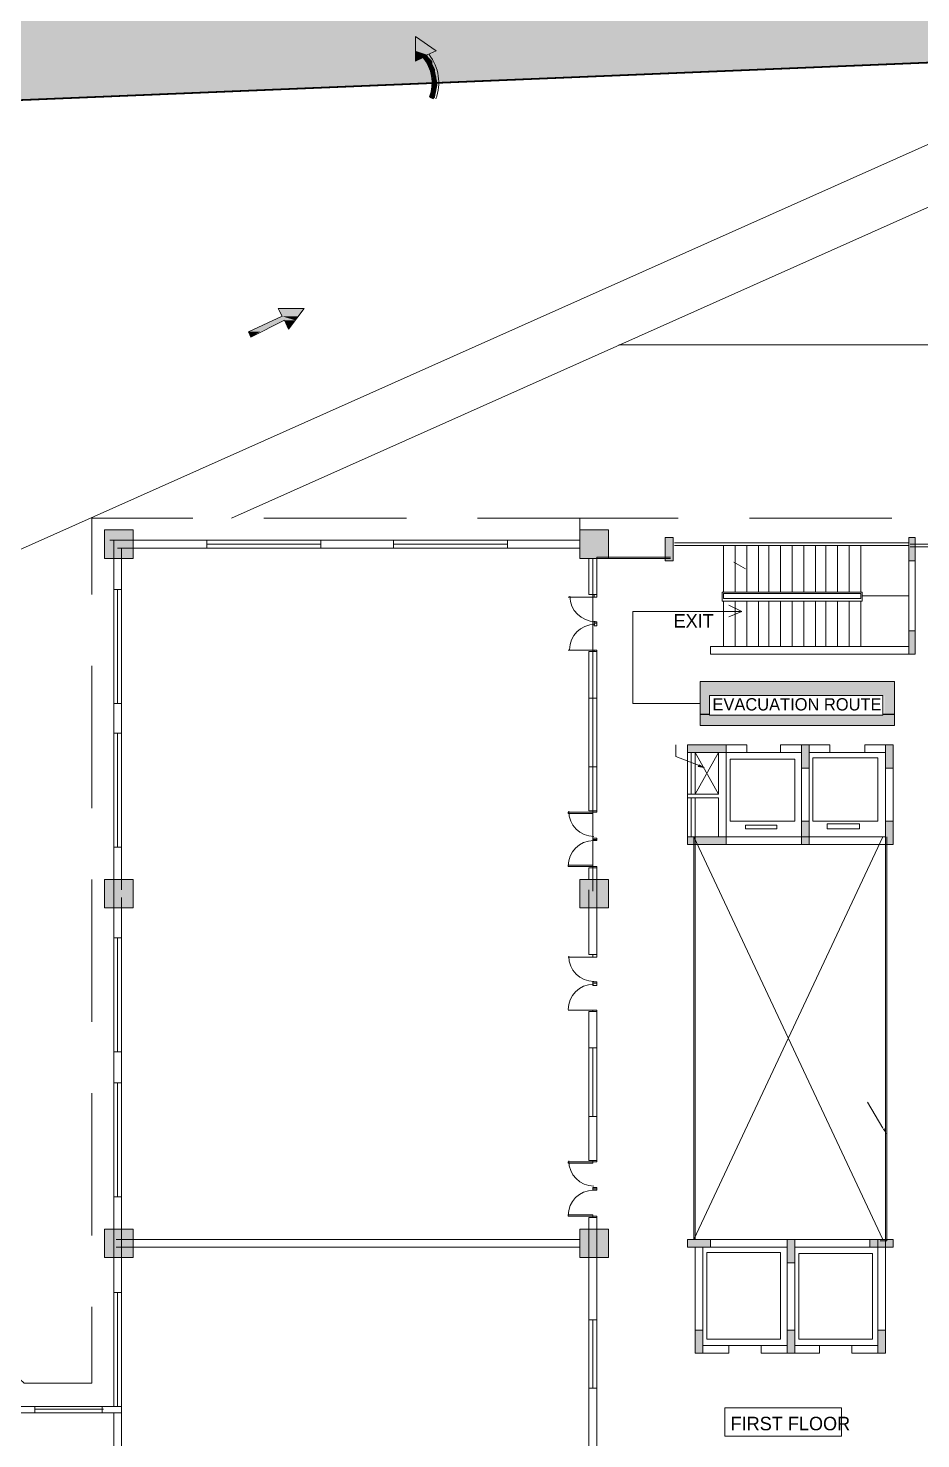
# Model space of a CAD drawing. Header units: inches. Extents: x 1969 to 240164, y 1364 to 46451.
# Drawn here: x 28318 to 30668, y 20214 to 23928 of the extents above; entities that cross this region are included whole.
import ezdxf

# ---------------------------------------------------------------- set-up
doc = ezdxf.new("R2010")
doc.units = ezdxf.units.IN
doc.header["$MEASUREMENT"] = 0
for name, color, linetype in [('PDF_0', 7, 'Continuous'), ('PDF_BH_Waste', 7, 'Continuous'), ('PDF_INTERNAL ROAD', 7, 'Continuous'), ('PDF_TEXT', 7, 'Continuous'), ('PDF_thin ha', 7, 'Continuous'), ('PDF_Wall', 7, 'Continuous')]:
    doc.layers.add(name, color=color, linetype=linetype)
doc.styles.add('PDF Century Gothic', font='GOTHIC.TTF')

msp = doc.modelspace()

# ---------------------------------------------------------------- hatches: boundary and pattern name
at = {"true_color": 0xfecc66}
h = msp.add_hatch(color=31, dxfattribs=at)
h.dxf.hatch_style = 1
h.paths.add_polyline_path([(40008.3, 27445.2), (39953.1, 27576.4), (40565.8, 27834.4), (40621, 27703.3)])
h.paths.add_polyline_path([(40577.6, 27598.8), (40632.8, 27467.6), (40233.2, 27299.2), (40178, 27430.4)])
edge = h.paths.add_edge_path()
edge.add_line((23706.6, 23889.3), (23706.6, 23685.7))
edge.add_line((23706.6, 23685.7), (21592.3, 23685.7))
edge.add_arc((21564.1, 23607.1), 83.5, 70.25, 109.75)
edge.add_line((21535.9, 23685.7), (21474.3, 23685.7))
edge.add_line((21474.3, 23685.7), (21474.3, 23889.3))
edge.add_line((21474.3, 23889.3), (23706.6, 23889.3))
h.paths.add_polyline_path([(40196.6, 27136.6), (40128.6, 27004), (40083.8, 26760.5), (40108.3, 26579.1), (40179.2, 26411.1), (44054.9, 22879.7), (47494.3, 21707.1), (47774.4, 21648.7), (48167.3, 21655.3), (48593.7, 21785.4), (48790.3, 21898.1), (49229.2, 22267.9), (50678.1, 23493.2), (50859.2, 23699.7), (50983, 23900), (51090.8, 24169.8), (51148, 24487.9), (51993.8, 24488.6), (52290.4, 24048.9), (50849.8, 22717.9), (50714.5, 22526.6), (50622.5, 22254.5), (50606.5, 21925.5), (50606.5, 20998.1), (50696.2, 20675.3), (50766.7, 20544.7), (50964.4, 20319.7), (51058.4, 20250.3), (51196.7, 20206.5), (51389.7, 20233.1), (51523.7, 20325.3), (51622.3, 20503.8), (51622.3, 20773.7), (53221, 20773.7), (53221, 20166.3), (53323.2, 20166.3), (53323.2, 19249.4), (51850.7, 19249.4), (48876.6, 20483.8), (45963.5, 21489.1), (43693.6, 22262.7), (41571.7, 24195.4), (39950.9, 25674.8), (39044.1, 26554.3), (38079.5, 27215.6), (35857, 26162.3), (34994.2, 24093.5), (32860.7, 23926.1), (31214.3, 23858), (28068.1, 23728.3), (26623.6, 23670.7), (26125.1, 23748.9), (24768.5, 23544.4), (23827.6, 23544.4), (23273.3, 23447.3), (21482.5, 23346.7), (20701.9, 23346.7), (19975.8, 23179.6), (18647.9, 23098.7), (18526, 23021.2), (18458.9, 22934.2), (16811.9, 22382), (14065.1, 22382), (10291.7, 22150.2), (10399.9, 23009.2), (14054.9, 23234.2), (16268.8, 23125.1), (16401.4, 23136.9), (16539.8, 23172.8), (17389.5, 23514.9), (18148.7, 23728.4), (18898.7, 23820.5), (19842.9, 23871.6), (20739.4, 24014.8), (22123.3, 24079.5), (22770.9, 24079.5), (23779.9, 24246.6), (24703.7, 24246.6), (25375.2, 24342), (26135.3, 24457.9), (26581.9, 24376.1), (27205.7, 24393.1), (34200.4, 24679.5), (34926.4, 26329.3), (38395.3, 28029.7), (39197.5, 27689.4), (39688.1, 27614.9), (39863, 27631.6), (40107.6, 27695.3), (40153.2, 27713), (40296.7, 27791.6), (40552.7, 27873.4), (40725.6, 27893.1), (40799.6, 27443.2), (40565.9, 27413.6), (40402.5, 27338.4), (40299.1, 27258.4)])

# ---------------------------------------------------------------- linework, layer by layer
at = {"lineweight": 35}
msp.add_lwpolyline([(38079.5, 27215.6), (35857, 26162.3), (34994.2, 24093.5), (32860.7, 23926.1), (31214.3, 23858), (28068.1, 23728.3), (26623.6, 23670.7), (26125.1, 23748.9), (24768.5, 23544.4), (23827.6, 23544.4), (23273.3, 23447.3), (21482.5, 23346.7), (20701.9, 23346.7), (19975.8, 23179.6), (18647.9, 23098.7), (18526, 23021.2), (18458.9, 22934.2), (16811.9, 22382), (14065.1, 22382), (10291.7, 22150.2), (10397.3, 22988.8)], dxfattribs=at)
msp.add_lwpolyline([(38081, 27215.2), (35858.5, 26161.9), (34995.7, 24093.1), (32862.3, 23925.8), (31215.9, 23857.6), (28069.6, 23727.9), (26625.2, 23670.3), (26126.6, 23748.5), (24770, 23544), (23829.2, 23544), (23274.9, 23446.9), (21484, 23346.3), (20703.4, 23346.3), (19977.3, 23179.3), (18649.5, 23098.3), (18527.5, 23020.8), (18460.5, 22933.9), (16813.4, 22381.7), (14066.6, 22381.7), (10293.2, 22149.9), (10398.9, 22988.4)])
at = {"layer": 'PDF_0', "lineweight": 0}
for points in [[(28751.4, 22637.3), (28485.5, 22637.3), (28485.5, 22436.2)], [(29313.8, 22637.3), (28938.8, 22637.3)], [(29770.6, 22606.6), (29770.6, 22637.3), (29501.3, 22637.3)], [(30029.6, 22637.3), (29770.6, 22637.3)], [(30592.1, 22637.3), (30217.1, 22637.3)], [(28550.2, 22579.4), (28788.9, 22579.4), (28533.2, 22579.4)], [(28563.9, 22558.9), (28563.9, 22449.8), (28543.4, 22449.8), (28543.4, 22579.4)], [(29279.7, 22579.4), (29088.8, 22579.4), (28788.9, 22579.4), (28788.9, 22558.9), (28553.7, 22558.9), (28758.2, 22558.9)], [(29088.8, 22579.4), (29088.8, 22558.9), (28788.9, 22558.9)], [(29088.8, 22569.1), (28788.9, 22569.1)], [(29770.6, 22579.4), (29579.7, 22579.4), (29579.7, 22558.9), (29579.7, 22579.4), (29279.7, 22579.4), (29279.7, 22558.9), (29088.8, 22558.9), (29266.1, 22558.9)], [(29579.7, 22569.1), (29279.7, 22569.1)], [(29579.7, 22558.9), (29279.7, 22558.9)], [(30629.6, 22572.5), (30019.4, 22572.5)], [(30629.6, 22565.7), (30019.4, 22565.7)], [(30636.4, 22572.5), (30026.2, 22572.5)], [(30636.4, 22565.7), (30636.4, 22299.8), (30114.8, 22299.8), (30636.4, 22299.8), (30636.4, 22565.7), (30026.2, 22565.7)], [(30639.8, 22569.1), (30834.1, 22569.1)], [(30639.8, 22562.3), (30834.1, 22562.3)], [(29794.4, 22531.6), (29794.4, 22436.2), (29814.9, 22436.2), (29808.1, 22436.2), (29808.1, 22429.4), (29814.9, 22429.4), (29814.9, 22436.2), (29814.9, 22535), (30009.2, 22535)], [(29804.6, 21655.6), (29804.6, 22531.6)], [(29814.9, 22531.6), (30009.2, 22531.6)], [(29845.6, 22531.6), (29876.2, 22531.6)], [(30206.9, 22504.4), (30176.2, 22521.4)], [(28543.4, 22149.9), (28543.4, 22449.8), (28563.9, 22449.8), (28563.9, 22149.9)], [(28553.7, 22449.8), (28553.7, 22149.9)], [(30510.3, 22439.6), (30148.9, 22439.6)], [(30510.3, 22439.6), (30148.9, 22439.6)], [(30148.9, 22439.6), (30148.9, 22426)], [(30510.3, 22439.6), (30510.3, 22426)], [(29808.1, 22429.4), (29808.1, 22429.4)], [(30087.6, 22149.9), (30012.6, 22149.9), (29910.3, 22149.9), (29910.3, 22391.9), (30196.6, 22391.9), (30162.6, 22408.9)], [(30510.3, 22426), (30148.9, 22426)], [(30510.3, 22426), (30148.9, 22426)], [(30125.1, 22391.9), (30196.6, 22391.9), (30162.6, 22378.2)], [(29808.1, 22289.6), (29739.9, 22289.6), (29808.1, 22289.6)], [(29808.1, 22289.6), (29808.1, 22289.6)], [(28485.5, 22248.7), (28485.5, 21873.8)], [(30118.2, 22279.4), (30650, 22279.4), (30114.8, 22279.4)], [(29794.4, 22163.5), (29814.9, 22163.5)], [(29814.9, 22163.5), (29794.4, 22163.5)], [(29794.4, 22163.5), (29814.9, 22163.5)], [(29794.4, 22163.5), (29794.4, 21982.8)], [(29804.6, 22163.5), (29804.6, 21982.8)], [(29814.9, 22163.5), (29814.9, 21982.8)], [(28563.9, 22071.5), (28543.4, 22071.5)], [(28543.4, 21771.5), (28543.4, 22071.5)], [(28553.7, 21771.5), (28553.7, 22071.5)], [(28563.9, 21771.5), (28563.9, 22071.5)], [(30084.2, 21986.2), (30022.8, 22010.1), (30022.8, 22040.8)], [(30210.3, 21778.3), (30053.5, 21778.3), (30053.5, 21798.8), (30155.7, 21798.8), (30155.7, 21778.3), (30053.5, 21778.3), (30053.5, 22040.8), (30210.3, 22040.8), (30155.7, 22040.8), (30053.5, 22040.8), (30053.5, 22020.3), (30155.7, 22020.3), (30155.7, 22040.8)], [(30210.3, 22020.3), (30210.3, 22040.8)], [(30298.9, 22020.3), (30298.9, 22040.8), (30428.4, 22040.8), (30428.4, 22020.3)], [(30520.5, 22020.3), (30520.5, 22040.8), (30595.5, 22040.8), (30595.5, 21785.1)], [(30053.5, 21849.9), (30053.5, 22003.3)], [(30063.7, 21911.2), (30063.7, 22020.3)], [(30073.9, 22020.3), (30135.3, 21911.2), (30135.3, 22020.3), (30073.9, 21911.2), (30073.9, 22020.3), (30353.5, 22020.3), (30353.5, 21798.8)], [(30155.7, 21805.6), (30155.7, 22020.3), (30155.7, 21798.8)], [(30373.9, 21798.8), (30373.9, 22020.3)], [(30595.5, 22003.3), (30595.5, 21928.3)], [(29794.4, 21982.8), (29814.9, 21982.8)], [(30053.5, 21911.2), (30135.3, 21911.2)], [(30135.3, 21798.8), (30135.3, 21901), (30053.5, 21901)], [(30063.7, 21901), (30063.7, 21798.8)], [(30084.2, 20738.7), (30094.4, 20738.7), (30073.9, 20738.7), (30073.9, 21798.8), (30073.9, 21901)], [(28543.4, 21590.8), (28543.4, 21532.9), (28543.4, 21543.1), (28543.4, 21532.9), (28543.4, 21771.5), (28563.9, 21771.5), (28563.9, 21659)], [(28563.9, 21771.5), (28543.4, 21771.5)], [(28543.4, 21771.5), (28563.9, 21771.5)], [(30568.2, 20738.7), (30070.5, 21798.8), (30070.5, 20738.7), (30568.2, 21798.8)], [(30230.7, 21798.8), (30073.9, 21798.8), (30073.9, 20738.7), (30564.8, 20738.7), (30575, 20738.7), (30575, 20438.7), (30575, 20738.7), (30564.8, 20738.7)], [(30445.5, 21778.3), (30203.5, 21778.3)], [(30425, 21798.8), (30223.9, 21798.8)], [(30230.7, 21778.3), (30578.4, 21778.3)], [(30575, 21798.8), (30575, 20738.7), (30575, 21798.8), (30575, 20735.2), (30561.4, 20735.2)], [(30578.4, 21798.8), (30578.4, 20735.2), (30564.8, 20735.2)], [(29794.4, 21686.3), (29794.4, 21717), (29814.9, 21717), (29814.9, 21686.3), (29814.9, 21488.6), (29804.6, 21488.6), (29804.6, 21481.8), (29814.9, 21481.8), (29814.9, 21488.6), (29794.4, 21488.6), (29794.4, 21638.6), (29794.4, 21659)], [(28485.5, 21686.3), (28485.5, 21311.3)], [(28563.9, 21638.6), (28563.9, 21532.9), (28543.4, 21532.9), (28543.4, 21543.1), (28543.4, 21532.9), (28563.9, 21532.9), (28543.4, 21532.9), (28563.9, 21532.9), (28563.9, 21232.9)], [(28543.4, 21532.9), (28543.4, 21232.9), (28543.4, 21151.1), (28543.4, 21232.9), (28543.4, 21151.1), (28543.4, 21232.9), (28563.9, 21232.9), (28563.9, 21151.1), (28543.4, 21151.1), (28563.9, 21151.1), (28563.9, 20851.1), (28543.4, 20851.1), (28563.9, 20851.1), (28543.4, 20851.1), (28563.9, 20851.1)], [(28553.7, 21532.9), (28553.7, 21232.9)], [(29804.6, 21481.8), (29804.6, 21481.8)], [(29804.6, 21342), (29739.9, 21342), (29804.6, 21342)], [(29804.6, 21342), (29804.6, 21342)], [(29814.9, 21243.1), (29794.4, 21243.1)], [(29794.4, 21243.1), (29814.9, 21243.1)], [(29814.9, 21243.1), (29794.4, 21243.1)], [(29794.4, 21243.1), (29814.9, 21243.1)], [(29804.6, 21243.1), (29804.6, 21062.5)], [(28543.4, 20851.1), (28543.4, 21151.1)], [(28553.7, 20851.1), (28553.7, 21151.1)], [(28485.5, 21123.8), (28485.5, 20748.9)], [(30568.2, 21031.8), (30527.3, 21100)], [(29702.4, 20125.1), (29794.4, 20125.1), (29702.4, 20125.1), (29702.4, 20104.6), (29814.9, 20104.6), (29814.9, 20346.7), (29814.9, 20527.3), (29814.9, 20765.9), (29794.4, 20765.9), (29794.4, 20527.3), (29814.9, 20527.3), (29794.4, 20527.3), (29794.4, 20346.7), (29794.4, 20125.1)], [(29794.4, 20765.9), (29794.4, 20796.6), (29814.9, 20796.6), (29814.9, 20765.9)], [(28570.7, 20738.7), (29566, 20738.7), (28570.7, 20738.7), (29770.6, 20738.7), (28550.2, 20738.7)], [(29770.6, 20738.7), (28563.9, 20738.7)], [(30554.6, 20718.2), (30554.6, 20738.7), (30554.6, 20438.7), (30493.2, 20438.7)], [(28570.7, 20718.2), (29770.6, 20718.2), (28550.2, 20718.2), (29770.6, 20718.2)], [(30053.5, 20718.2), (30094.4, 20718.2)], [(30073.9, 20459.1), (30073.9, 20718.2)], [(30401.2, 20459.1), (30486.4, 20459.1), (30554.6, 20459.1), (30554.6, 20718.2), (30336.4, 20718.2), (30336.4, 20459.1), (30401.2, 20459.1), (30401.2, 20438.7), (30316, 20438.7), (30254.6, 20438.7)], [(30595.5, 20718.2), (30564.8, 20718.2)], [(28485.5, 20561.4), (28485.5, 20360.3), (28308.2, 20360.3), (28056, 20592.1)], [(28543.4, 20298.9), (28543.4, 20598.9)], [(28553.7, 20298.9), (28553.7, 20598.9)], [(28563.9, 20298.9), (28563.9, 20598.9)], [(29804.6, 20346.7), (29804.6, 20527.3)], [(30162.6, 20459.1), (30162.6, 20438.7), (30073.9, 20438.7)], [(30247.8, 20459.1), (30247.8, 20438.7), (30326.2, 20438.7)], [(30486.4, 20459.1), (30486.4, 20438.7), (30564.8, 20438.7)], [(28516.2, 20298.9), (28335.5, 20298.9), (28335.5, 20281.9), (28291.2, 20281.9), (28253.7, 20316), (28267.3, 20329.6), (28298, 20298.9), (28335.5, 20298.9)], [(29794.4, 20346.7), (29814.9, 20346.7)], [(29794.4, 20346.7), (29814.9, 20346.7)], [(29794.4, 20346.7), (29814.9, 20346.7)], [(29814.9, 20346.7), (29794.4, 20346.7)], [(29794.4, 20346.7), (29814.9, 20346.7)], [(29814.9, 20346.7), (29794.4, 20346.7)], [(28516.2, 20292.1), (28335.5, 20292.1)], [(28516.2, 20281.9), (28335.5, 20281.9)], [(28543.4, 20104.6), (28543.4, 20281.9), (28512.7, 20281.9), (28512.7, 20298.9), (28543.4, 20298.9), (28563.9, 20298.9), (28563.9, 20125.1)], [(28563.9, 20298.9), (28543.4, 20298.9)], [(28563.9, 20298.9), (28543.4, 20298.9)], [(28543.4, 20298.9), (28563.9, 20298.9)], [(28563.9, 20298.9), (28543.4, 20298.9)], [(28543.4, 20298.9), (28563.9, 20298.9)], [(28543.4, 20281.9), (28563.9, 20281.9)]]:
    msp.add_lwpolyline(points, dxfattribs=at)
for points in [[(30016, 22524.8), (29995.5, 22524.8), (29995.5, 22586.2), (30016, 22586.2)], [(30016, 22524.8), (29995.5, 22524.8), (29995.5, 22586.2), (30016, 22586.2)], [(30016, 22524.8), (29995.5, 22524.8), (29995.5, 22586.2), (30016, 22586.2)], [(30636.4, 22586.2), (30636.4, 22524.8), (30653.4, 22524.8), (30653.4, 22586.2), (30653.4, 22524.8), (30636.4, 22524.8), (30636.4, 22586.2), (30653.4, 22586.2), (30653.4, 22279.4), (30125.1, 22279.4), (30653.4, 22279.4), (30653.4, 22586.2)], [(30653.4, 22524.8), (30636.4, 22524.8), (30636.4, 22586.2), (30653.4, 22586.2)], [(28758.2, 22579.4), (28594.6, 22579.4)], [(29266.1, 22579.4), (29088.8, 22579.4)], [(29770.6, 22579.4), (29579.7, 22579.4)], [(29770.6, 22558.9), (29579.7, 22558.9)], [(30148.9, 22443), (30148.9, 22565.7)], [(30179.6, 22443), (30179.6, 22565.7)], [(30210.3, 22443), (30210.3, 22565.7)], [(30241, 22443), (30241, 22565.7)], [(30268.2, 22443), (30268.2, 22565.7)], [(30298.9, 22443), (30298.9, 22565.7)], [(30329.6, 22443), (30329.6, 22565.7)], [(30360.3, 22443), (30360.3, 22565.7)], [(30390.9, 22443), (30390.9, 22565.7)], [(30418.2, 22443), (30418.2, 22565.7)], [(30448.9, 22443), (30448.9, 22565.7)], [(30479.6, 22443), (30479.6, 22565.7)], [(30510.3, 22443), (30510.3, 22565.7)], [(28543.4, 22449.8), (28563.9, 22449.8)], [(30513.7, 22443), (30513.7, 22419.1), (30145.5, 22419.1), (30145.5, 22443)], [(30148.9, 22439.6), (30148.9, 22426), (30510.3, 22426), (30510.3, 22439.6)], [(30148.9, 22439.6), (30148.9, 22426), (30510.3, 22426), (30510.3, 22439.6)], [(30636.4, 22432.8), (30513.7, 22432.8)], [(29808.1, 22429.4), (29739.9, 22429.4)], [(30148.9, 22419.1), (30148.9, 22299.8)], [(30179.6, 22419.1), (30179.6, 22299.8)], [(30210.3, 22419.1), (30210.3, 22299.8)], [(30241, 22419.1), (30241, 22299.8)], [(30268.2, 22419.1), (30268.2, 22299.8)], [(30298.9, 22419.1), (30298.9, 22299.8)], [(30329.6, 22419.1), (30329.6, 22299.8)], [(30360.3, 22419.1), (30360.3, 22299.8)], [(30390.9, 22419.1), (30390.9, 22299.8)], [(30418.2, 22419.1), (30418.2, 22299.8)], [(30448.9, 22419.1), (30448.9, 22299.8)], [(30479.6, 22419.1), (30479.6, 22299.8)], [(30510.3, 22419.1), (30510.3, 22299.8)], [(29814.9, 22364.6), (29814.9, 22361.2), (29808.1, 22361.2), (29808.1, 22364.6)], [(29814.9, 22354.4), (29814.9, 22361.2), (29808.1, 22361.2), (29808.1, 22354.4)], [(30653.4, 22279.4), (30636.4, 22279.4), (30636.4, 22340.7), (30653.4, 22340.7)], [(30653.4, 22279.4), (30636.4, 22279.4), (30636.4, 22340.7), (30653.4, 22340.7)], [(30653.4, 22279.4), (30636.4, 22279.4), (30636.4, 22340.7), (30653.4, 22340.7)], [(29794.4, 22286.2), (29794.4, 22163.5), (29814.9, 22163.5), (29814.9, 22286.2)], [(29814.9, 22286.2), (29814.9, 22289.6), (29808.1, 22289.6), (29808.1, 22286.2)], [(30114.8, 22299.8), (30629.6, 22299.8)], [(30598.9, 22091.9), (30598.9, 22207.8), (30087.6, 22207.8), (30087.6, 22091.9)], [(28543.4, 22071.5), (28543.4, 22149.9), (28563.9, 22149.9), (28563.9, 22071.5)], [(29794.4, 22163.5), (29814.9, 22163.5)], [(30568.2, 22119.2), (30568.2, 22170.3), (30111.4, 22170.3), (30111.4, 22119.2)], [(30353.5, 21979.4), (30373.9, 21979.4), (30373.9, 22040.8), (30353.5, 22040.8)], [(30575, 21979.4), (30595.5, 21979.4), (30595.5, 22040.8), (30575, 22040.8)], [(30336.4, 21839.7), (30166, 21839.7), (30166, 22003.3), (30336.4, 22003.3)], [(30373.9, 22020.3), (30575, 22020.3), (30575, 21798.8), (30373.9, 21798.8)], [(30554.6, 21839.7), (30384.1, 21839.7), (30384.1, 22006.7), (30554.6, 22006.7)], [(29814.9, 21982.8), (29794.4, 21982.8), (29794.4, 21866.9), (29814.9, 21866.9)], [(29804.6, 21863.5), (29804.6, 21860.1), (29739.9, 21860.1), (29739.9, 21863.5)], [(29814.9, 21866.9), (29814.9, 21863.5), (29804.6, 21863.5), (29804.6, 21866.9)], [(30353.5, 21778.3), (30373.9, 21778.3), (30373.9, 21839.7), (30353.5, 21839.7)], [(30575, 21778.3), (30595.5, 21778.3), (30595.5, 21839.7), (30575, 21839.7)], [(30288.7, 21819.2), (30206.9, 21819.2), (30206.9, 21829.4), (30288.7, 21829.4)], [(30506.8, 21819.2), (30421.6, 21819.2), (30421.6, 21832.8), (30506.8, 21832.8)], [(28563.9, 21771.5), (28543.4, 21771.5)], [(29814.9, 21795.4), (29814.9, 21791.9), (29804.6, 21791.9), (29804.6, 21795.4)], [(29814.9, 21788.5), (29814.9, 21791.9), (29804.6, 21791.9), (29804.6, 21788.5)], [(29804.6, 21720.4), (29804.6, 21723.8), (29739.9, 21723.8), (29739.9, 21720.4)], [(29814.9, 21717), (29814.9, 21720.4), (29804.6, 21720.4), (29804.6, 21717)], [(29804.6, 21481.8), (29739.9, 21481.8)], [(29814.9, 21417), (29814.9, 21413.6), (29804.6, 21413.6), (29804.6, 21417)], [(29814.9, 21406.8), (29814.9, 21413.6), (29804.6, 21413.6), (29804.6, 21406.8)], [(29814.9, 21243.1), (29794.4, 21243.1), (29794.4, 21338.6), (29794.4, 21243.1), (29794.4, 21338.6), (29814.9, 21338.6), (29814.9, 21243.1), (29794.4, 21243.1), (29794.4, 21062.5), (29794.4, 20946.6), (29814.9, 20946.6), (29814.9, 21062.5), (29794.4, 21062.5), (29814.9, 21062.5)], [(29814.9, 21338.6), (29814.9, 21342), (29804.6, 21342), (29804.6, 21338.6)], [(29814.9, 21338.6), (29814.9, 21243.1)], [(29814.9, 20946.6), (29814.9, 20943.2), (29804.6, 20943.2), (29804.6, 20946.6)], [(29804.6, 20943.2), (29804.6, 20939.8), (29739.9, 20939.8), (29739.9, 20943.2)], [(29814.9, 20875), (29814.9, 20871.6), (29804.6, 20871.6), (29804.6, 20875)], [(29814.9, 20868.2), (29814.9, 20871.6), (29804.6, 20871.6), (29804.6, 20868.2)], [(28543.4, 20598.9), (28543.4, 20851.1), (28543.4, 20598.9), (28543.4, 20851.1), (28563.9, 20851.1), (28563.9, 20598.9)], [(29804.6, 20800), (29804.6, 20803.4), (29739.9, 20803.4), (29739.9, 20800)], [(29814.9, 20796.6), (29814.9, 20800), (29804.6, 20800), (29804.6, 20796.6)], [(30053.5, 20738.7), (30053.5, 20718.2), (30114.8, 20718.2), (30114.8, 20738.7)], [(30053.5, 20718.2), (30053.5, 20738.7), (30114.8, 20738.7), (30114.8, 20718.2)], [(30316, 20677.3), (30336.4, 20677.3), (30336.4, 20738.7), (30316, 20738.7)], [(30336.4, 20677.3), (30316, 20677.3), (30316, 20738.7), (30336.4, 20738.7)], [(30534.1, 20738.7), (30534.1, 20718.2), (30595.5, 20718.2), (30595.5, 20738.7)], [(30534.1, 20718.2), (30534.1, 20738.7), (30595.5, 20738.7), (30595.5, 20718.2)], [(30162.6, 20459.1), (30094.4, 20459.1), (30094.4, 20718.2), (30316, 20718.2), (30316, 20459.1), (30247.8, 20459.1)], [(30298.9, 20476.2), (30104.6, 20476.2), (30104.6, 20704.6), (30298.9, 20704.6)], [(30540.9, 20476.2), (30346.6, 20476.2), (30346.6, 20701.2), (30540.9, 20701.2)], [(28543.4, 20598.9), (28563.9, 20598.9)], [(30073.9, 20438.7), (30094.4, 20438.7), (30094.4, 20500), (30073.9, 20500)], [(30094.4, 20438.7), (30073.9, 20438.7), (30073.9, 20500), (30094.4, 20500)], [(30316, 20438.7), (30336.4, 20438.7), (30336.4, 20500), (30316, 20500)], [(30336.4, 20438.7), (30316, 20438.7), (30316, 20500), (30336.4, 20500)], [(30554.6, 20438.7), (30575, 20438.7), (30575, 20500), (30554.6, 20500)], [(30575, 20438.7), (30554.6, 20438.7), (30554.6, 20500), (30575, 20500)], [(29814.9, 20346.7), (29794.4, 20346.7)]]:
    msp.add_lwpolyline(points, close=True, dxfattribs=at)
for centre, start, end in [((29811, 22431.9), 180, 270), ((29809.8, 22291.3), 90.0001, 179.9999), ((29807.6, 21866.1), 180, 270), ((29806.4, 21722.1), 90.0001, 179.9999), ((29807.6, 21484.3), 180, 270), ((29806.4, 21343.7), 90.0001, 179.9999), ((29807.6, 20945.7), 180, 270), ((29806.4, 20801.7), 90.0001, 179.9999)]:
    msp.add_arc(centre, 66.5, start, end, dxfattribs=at)
at = {"layer": 'PDF_0', "transparency": 33554559}
for points in [[(30016, 22586.2), (29995.5, 22586.2), (30016, 22524.8)], [(29995.5, 22586.2), (30016, 22524.8), (29995.5, 22524.8)], [(30016, 22586.2), (29995.5, 22586.2), (30016, 22524.8)], [(29995.5, 22586.2), (30016, 22524.8), (29995.5, 22524.8)], [(30016, 22586.2), (29995.5, 22586.2), (30016, 22524.8)], [(29995.5, 22586.2), (30016, 22524.8), (29995.5, 22524.8)], [(30653.4, 22586.2), (30636.4, 22586.2), (30653.4, 22524.8)], [(30636.4, 22586.2), (30653.4, 22524.8), (30636.4, 22524.8)], [(30653.4, 22586.2), (30636.4, 22586.2), (30653.4, 22524.8)], [(30636.4, 22586.2), (30653.4, 22524.8), (30636.4, 22524.8)], [(30653.4, 22586.2), (30636.4, 22586.2), (30653.4, 22524.8)], [(30636.4, 22586.2), (30653.4, 22524.8), (30636.4, 22524.8)], [(30653.4, 22340.7), (30636.4, 22340.7), (30653.4, 22279.4)], [(30636.4, 22340.7), (30653.4, 22279.4), (30636.4, 22279.4)], [(30653.4, 22340.7), (30636.4, 22340.7), (30653.4, 22279.4)], [(30636.4, 22340.7), (30653.4, 22279.4), (30636.4, 22279.4)], [(30653.4, 22340.7), (30636.4, 22340.7), (30653.4, 22279.4)], [(30636.4, 22340.7), (30653.4, 22279.4), (30636.4, 22279.4)], [(30155.7, 22040.8), (30053.5, 22040.8), (30155.7, 22020.3)], [(30053.5, 22040.8), (30155.7, 22020.3), (30053.5, 22020.3)], [(30373.9, 22040.8), (30353.5, 22040.8), (30373.9, 21979.4)], [(30353.5, 22040.8), (30373.9, 21979.4), (30353.5, 21979.4)], [(30595.5, 22040.8), (30575, 22040.8), (30595.5, 21979.4)], [(30575, 22040.8), (30595.5, 21979.4), (30575, 21979.4)], [(30080.8, 21982.8), (30101.2, 21979.4), (30084.2, 21989.6)], [(30373.9, 21839.7), (30353.5, 21839.7), (30373.9, 21778.3)], [(30353.5, 21839.7), (30373.9, 21778.3), (30353.5, 21778.3)], [(30595.5, 21839.7), (30575, 21839.7), (30595.5, 21778.3)], [(30575, 21839.7), (30595.5, 21778.3), (30575, 21778.3)], [(30155.7, 21798.8), (30053.5, 21798.8), (30155.7, 21778.3)], [(30053.5, 21798.8), (30155.7, 21778.3), (30053.5, 21778.3)], [(30568.2, 21028.4), (30578.4, 21014.8), (30571.6, 21031.8)], [(30114.8, 20738.7), (30053.5, 20738.7), (30114.8, 20718.2)], [(30053.5, 20738.7), (30114.8, 20718.2), (30053.5, 20718.2)], [(30114.8, 20738.7), (30053.5, 20738.7), (30114.8, 20718.2)], [(30053.5, 20738.7), (30114.8, 20718.2), (30053.5, 20718.2)], [(30336.4, 20738.7), (30316, 20738.7), (30336.4, 20677.3)], [(30316, 20738.7), (30336.4, 20677.3), (30316, 20677.3)], [(30336.4, 20738.7), (30316, 20738.7), (30336.4, 20677.3)], [(30316, 20738.7), (30336.4, 20677.3), (30316, 20677.3)], [(30595.5, 20738.7), (30534.1, 20738.7), (30595.5, 20718.2)], [(30534.1, 20738.7), (30595.5, 20718.2), (30534.1, 20718.2)], [(30595.5, 20738.7), (30534.1, 20738.7), (30595.5, 20718.2)], [(30534.1, 20738.7), (30595.5, 20718.2), (30534.1, 20718.2)], [(30094.4, 20500), (30073.9, 20500), (30094.4, 20438.7)], [(30073.9, 20500), (30094.4, 20438.7), (30073.9, 20438.7)], [(30094.4, 20500), (30073.9, 20500), (30094.4, 20438.7)], [(30073.9, 20500), (30094.4, 20438.7), (30073.9, 20438.7)], [(30336.4, 20500), (30316, 20500), (30336.4, 20438.7)], [(30316, 20500), (30336.4, 20438.7), (30316, 20438.7)], [(30336.4, 20500), (30316, 20500), (30336.4, 20438.7)], [(30316, 20500), (30336.4, 20438.7), (30316, 20438.7)], [(30575, 20500), (30554.6, 20500), (30575, 20438.7)], [(30554.6, 20500), (30575, 20438.7), (30554.6, 20438.7)], [(30575, 20500), (30554.6, 20500), (30575, 20438.7)], [(30554.6, 20500), (30575, 20438.7), (30554.6, 20438.7)]]:
    msp.add_solid(points, dxfattribs=at)
at = {"layer": 'PDF_BH_Waste', "color": 251, "lineweight": 0, "true_color": 0x636466}
msp.add_lwpolyline([(30114.8, 22299.8), (30114.8, 22279.4)], dxfattribs=at)
msp.add_lwpolyline([(30152.3, 20295.5), (30459.1, 20295.5), (30459.1, 20220.5), (30152.3, 20220.5)], close=True, dxfattribs=at)
at = {"layer": 'PDF_BH_Waste', "color": 85, "true_color": 0x58ba48, "transparency": 33554559}
for points in [[(30598.9, 22207.8), (30087.6, 22207.8), (30598.9, 22170.3)], [(30087.6, 22207.8), (30598.9, 22170.3), (30087.6, 22170.3)], [(30111.4, 22170.3), (30087.6, 22170.3), (30111.4, 22122.6)], [(30087.6, 22170.3), (30111.4, 22122.6), (30087.6, 22122.6)], [(30598.9, 22170.3), (30571.6, 22170.3), (30598.9, 22122.6)], [(30571.6, 22170.3), (30598.9, 22122.6), (30571.6, 22122.6)], [(30111.4, 22122.6), (30087.6, 22122.6), (30111.4, 22119.2)], [(30087.6, 22122.6), (30111.4, 22119.2), (30087.6, 22119.2)], [(30598.9, 22119.2), (30087.6, 22119.2), (30598.9, 22091.9)], [(30087.6, 22119.2), (30598.9, 22091.9), (30087.6, 22091.9)], [(30598.9, 22122.6), (30568.2, 22122.6), (30598.9, 22119.2)], [(30568.2, 22122.6), (30598.9, 22119.2), (30568.2, 22119.2)]]:
    msp.add_solid(points, dxfattribs=at)
at = {"layer": 'PDF_INTERNAL ROAD', "lineweight": 0}
for points in [[(32862.3, 23925.8), (31215.9, 23857.6), (26273.2, 21652.2)], [(32862.3, 23775.8), (31249.9, 23707.6), (28853.6, 22637.3)], [(29872.8, 23094.1), (32163.5, 23094.1), (32163.5, 22637.3)]]:
    msp.add_lwpolyline(points, dxfattribs=at)
at = {"layer": 'PDF_thin ha', "lineweight": 0}
for points in [[(28594.6, 22531.6), (28519.6, 22531.6), (28519.6, 22606.6), (28594.6, 22606.6)], [(29845.6, 22531.6), (29770.6, 22531.6), (29770.6, 22606.6), (29845.6, 22606.6)], [(28594.6, 21611.3), (28519.6, 21611.3), (28519.6, 21686.3), (28594.6, 21686.3)], [(29845.6, 21611.3), (29770.6, 21611.3), (29770.6, 21686.3), (29845.6, 21686.3)], [(28594.6, 20690.9), (28519.6, 20690.9), (28519.6, 20765.9), (28594.6, 20765.9)], [(29845.6, 20690.9), (29770.6, 20690.9), (29770.6, 20765.9), (29845.6, 20765.9)]]:
    msp.add_lwpolyline(points, close=True, dxfattribs=at)
at = {"layer": 'PDF_thin ha', "transparency": 33554559}
for points in [[(28519.6, 22531.6), (28594.6, 22531.6), (28519.6, 22606.6)], [(28594.6, 22531.6), (28519.6, 22606.6), (28594.6, 22606.6)], [(29770.6, 22531.6), (29845.6, 22531.6), (29770.6, 22606.6)], [(29845.6, 22531.6), (29770.6, 22606.6), (29845.6, 22606.6)], [(28519.6, 21611.3), (28594.6, 21611.3), (28519.6, 21686.3)], [(28594.6, 21611.3), (28519.6, 21686.3), (28594.6, 21686.3)], [(29770.6, 21611.3), (29845.6, 21611.3), (29770.6, 21686.3)], [(29845.6, 21611.3), (29770.6, 21686.3), (29845.6, 21686.3)], [(28519.6, 20690.9), (28594.6, 20690.9), (28519.6, 20765.9)], [(28594.6, 20690.9), (28519.6, 20765.9), (28594.6, 20765.9)], [(29770.6, 20690.9), (29845.6, 20690.9), (29770.6, 20765.9)], [(29845.6, 20690.9), (29770.6, 20765.9), (29845.6, 20765.9)]]:
    msp.add_solid(points, dxfattribs=at)
at = {"layer": 'PDF_Wall', "lineweight": 0}
msp.add_lwpolyline([(29375.1, 23746.5, 0.262219), (29358.1, 23850.8), (29337.7, 23840.6), (29337.7, 23905.3), (29392.2, 23867.8), (29368.3, 23857.6)], format="xyb", dxfattribs=at)
for points in [[(29337.7, 23840.6), (29337.7, 23840.6), (29337.7, 23840.6)], [(29003.6, 23135), (28993.4, 23158.8), (28904.7, 23114.5), (28897.9, 23128.2), (28986.6, 23169.1), (28976.3, 23189.5), (29044.5, 23189.5)]]:
    msp.add_lwpolyline(points, close=True, dxfattribs=at)
for points in [[(29392.2, 23799.7), (29382, 23799.7), (29392.2, 23799.7)], [(29375.2, 23745.1), (29385.4, 23741.7)], [(29392.2, 23762.2), (29378.6, 23762.2), (29392.2, 23762.2)]]:
    msp.add_lwpolyline(points, dxfattribs=at)
msp.add_arc((29278, 23784.3), 121, 339.2905, 37.4837, dxfattribs=at)
at = {"layer": 'PDF_Wall', "transparency": 33554559}
for points in [[(29337.7, 23905.3), (29392.2, 23867.8), (29337.7, 23867.8)], [(29392.2, 23867.8), (29337.7, 23867.8), (29368.3, 23857.6)], [(29337.7, 23867.8), (29368.3, 23857.6), (29337.7, 23857.6)], [(29368.3, 23857.6), (29337.7, 23857.6), (29371.7, 23850.8)], [(29337.7, 23857.6), (29371.7, 23850.8), (29337.7, 23850.8)], [(29337.7, 23840.6), (29337.7, 23840.6), (29337.7, 23850.8)], [(29337.7, 23840.6), (29337.7, 23850.8), (29358.1, 23850.8)], [(29371.7, 23850.8), (29358.1, 23850.8), (29382, 23840.6)], [(29358.1, 23850.8), (29382, 23840.6), (29364.9, 23840.6)], [(29382, 23840.6), (29364.9, 23840.6), (29382, 23833.8)], [(29364.9, 23840.6), (29382, 23833.8), (29368.3, 23833.8)], [(29382, 23833.8), (29368.3, 23833.8), (29388.8, 23820.1)], [(29368.3, 23833.8), (29388.8, 23820.1), (29375.2, 23820.1)], [(29388.8, 23820.1), (29375.2, 23820.1), (29388.8, 23816.7)], [(29375.2, 23820.1), (29388.8, 23816.7), (29375.2, 23816.7)], [(29388.8, 23816.7), (29375.2, 23816.7), (29392.2, 23799.7)], [(29375.2, 23816.7), (29392.2, 23799.7), (29382, 23799.7)], [(29382, 23779.2), (29392.2, 23762.2), (29378.6, 23762.2)], [(29382, 23799.7), (29392.2, 23799.7), (29392.2, 23799.7)], [(29392.2, 23799.7), (29382, 23799.7), (29395.6, 23782.6)], [(29382, 23799.7), (29395.6, 23782.6), (29382, 23782.6)], [(29395.6, 23782.6), (29382, 23782.6), (29395.6, 23779.2)], [(29382, 23782.6), (29395.6, 23779.2), (29382, 23779.2)], [(29395.6, 23779.2), (29382, 23779.2), (29392.2, 23762.2)], [(29378.6, 23762.2), (29375.2, 23745.1), (29388.8, 23745.1)], [(29375.2, 23745.1), (29388.8, 23745.1), (29385.4, 23741.7)], [(29378.6, 23762.2), (29392.2, 23762.2), (29392.2, 23762.2)], [(29378.6, 23762.2), (29392.2, 23762.2), (29388.8, 23745.1)], [(28976.3, 23189.5), (29044.5, 23189.5), (28979.7, 23189.5)], [(29044.5, 23189.5), (28979.7, 23189.5), (29027.5, 23169.1)], [(28979.7, 23189.5), (29027.5, 23169.1), (28986.6, 23169.1)], [(28962.7, 23158.8), (28897.9, 23128.2), (28928.6, 23128.2)], [(28962.7, 23158.8), (28993.4, 23158.8), (28928.6, 23128.2)], [(28986.6, 23169.1), (29020.6, 23158.8), (28962.7, 23158.8)], [(29027.5, 23169.1), (28986.6, 23169.1), (29020.6, 23158.8)], [(28993.4, 23158.8), (29020.6, 23158.8), (29003.6, 23135)], [(28897.9, 23128.2), (28928.6, 23128.2), (28904.7, 23114.5)]]:
    msp.add_solid(points, dxfattribs=at)

# ---------------------------------------------------------------- texts
at = {"layer": 'PDF_TEXT', "attachment_point": 4, "style": 'PDF Century Gothic'}
for s, insert, char_height in [('EXIT', (30017.2, 22367.1), 35.61), ('EVACUATION ROUTE', (30119.5, 22147.2), 32.376), ('FIRST FLOOR', (30167.2, 20253.6), 35.613)]:
    msp.add_mtext(s, dxfattribs=dict(at, insert=insert, char_height=char_height))

doc.saveas('drawing.dxf')
